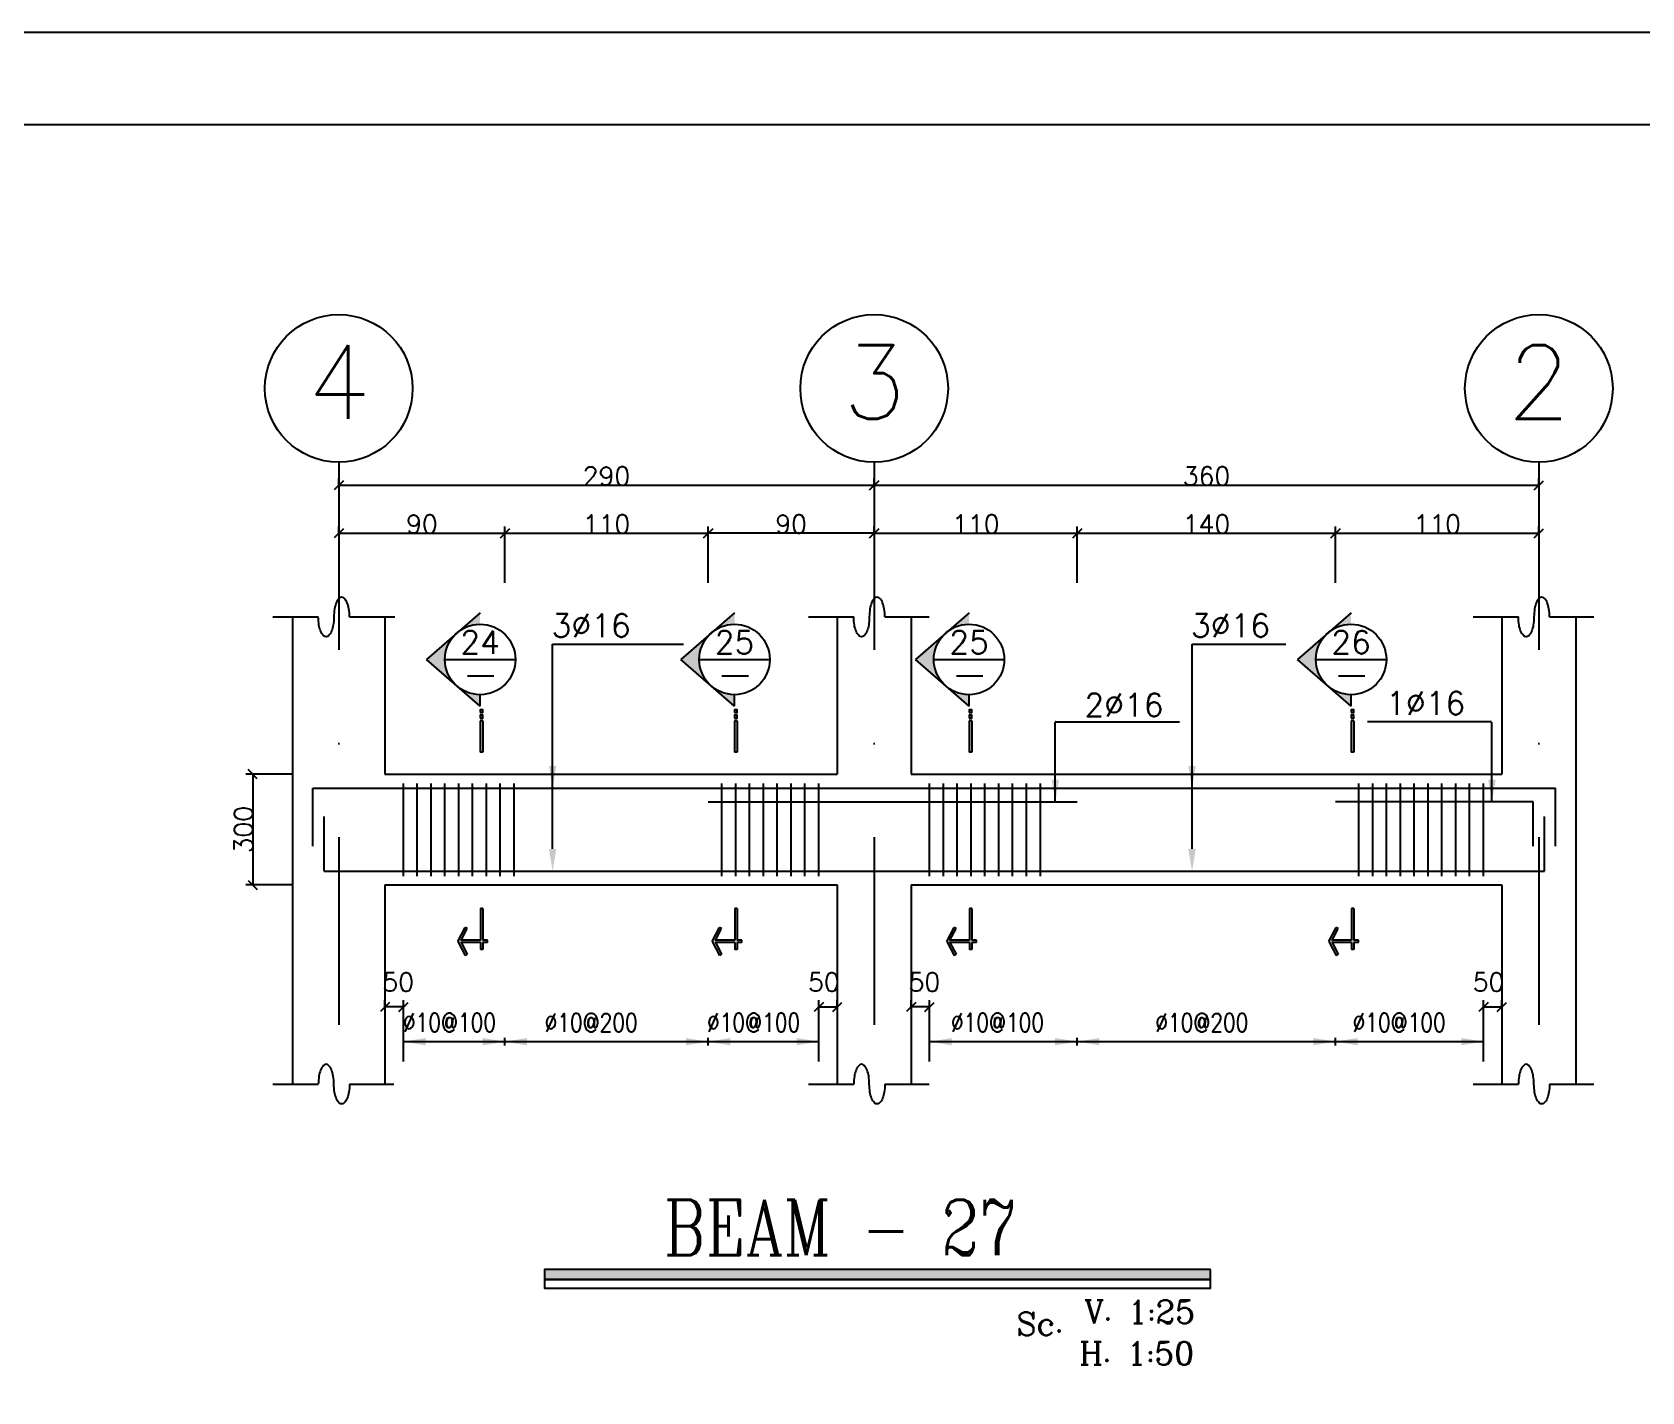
# Model space of a CAD drawing. Header units: millimetres. Extents: x -231 to 30223, y -7037 to 7120.
# Drawn here: x 13939 to 15683, y -1638 to -165 of the extents above; entities that cross this region are included whole.
import ezdxf
from ezdxf.enums import TextEntityAlignment as Align

# ---------------------------------------------------------------- set-up
doc = ezdxf.new("R2010")
doc.units = ezdxf.units.MM
for name, pattern in [('CENTER', [2, 1.25, -0.25, 0.25, -0.25]), ('DASHDOTX2', [50.8, 25.4, -12.7, 0, -12.7]), ('DASHED', [0.75, 0.5, -0.25])]:
    doc.linetypes.add(name, pattern=pattern)
for name, color, linetype in [('2', 2, 'Continuous'), ('3', 3, 'Continuous'), ('44', 150, 'Continuous'), ('5', 7, 'Continuous'), ('ax', 1, 'DASHDOTX2'), ('AXE', 8, 'CENTER'), ('CADR', 2, 'Continuous'), ('COV', 4, 'Continuous'), ('DIM', 1, 'Continuous'), ('DST', 1, 'Continuous'), ('HAT', 4, 'Continuous'), ('KH', 3, 'Continuous'), ('STT', 6, 'Continuous'), ('TEX', 4, 'Continuous'), ('TX', 2, 'Continuous'), ('TX1', 3, 'Continuous')]:
    doc.layers.add(name, color=color, linetype=linetype)
doc.styles.add('RC2', font='ROMANC.SHX', dxfattribs={"height": 25})
doc.styles.add('RC5', font='ROMANC.SHX', dxfattribs={"height": 50})
doc.styles.add('ROMANS', font='romans.shx')
doc.dimstyles.new('SC25', dxfattribs={"dimscale": 0.1, "dimtxt": 200, "dimasz": 0.5, "dimexe": 75, "dimexo": 0, "dimgap": 0, "dimtad": 1, "dimdec": 0, "dimlfac": 2.5, "dimdsep": 46, "dimtxsty": 'ROMANS', "dimblk": 'TIC', "dimcen": 0, "dimclrd": 44, "dimclre": 13, "dimclrt": 62, "dimadec": 0, "dimazin": 0, "dimtfac": 0.925926, "dimtdec": 0, "dimtix": 1, "dimtmove": 2, "dimatfit": 3, "dimldrblk": 'TIC', "dimfxl": 1, "dimtolj": 1, "dimarcsym": 0})
doc.dimstyles.new('SC50', dxfattribs={"dimscale": 0.1, "dimtxt": 200, "dimasz": 0.5, "dimexe": 75, "dimexo": 0, "dimgap": 0, "dimtad": 1, "dimdec": 0, "dimlfac": 0.5, "dimdsep": 46, "dimtxsty": 'ROMANS', "dimblk": 'TIC', "dimcen": 0, "dimclrd": 44, "dimclre": 1, "dimclrt": 62, "dimadec": 0, "dimazin": 0, "dimtfac": 0.925926, "dimtdec": 0, "dimtix": 1, "dimtmove": 2, "dimatfit": 3, "dimldrblk": 'TIC', "dimfxl": 1, "dimtolj": 1, "dimarcsym": 0})

# ---------------------------------------------------------------- blocks, each defined once
blk = doc.blocks.new('A$C153339A4')
at = {"layer": 'DST'}
for p, q in [((0, 4), (450, 4)), ((110, 0), (110, 8)), ((110, 0), (110, 8)), ((110, 0), (110, 8)), ((110, 0), (110, 8)), ((330, 0), (330, 8)), ((330, 0), (330, 8)), ((330, 0), (330, 8)), ((330, 0), (330, 8)), ((570, 4), (1170, 4)), ((730, 0), (730, 8)), ((730, 0), (730, 8)), ((730, 0), (730, 8)), ((730, 0), (730, 8)), ((1009.8, 0), (1009.8, 8)), ((1009.8, 0), (1009.8, 8)), ((1009.8, 0), (1009.8, 8)), ((1009.8, 0), (1009.8, 8))]:
    blk.add_line(p, q, dxfattribs=at)
for points in [[(86, 8), (110, 4), (86, 0)], [(86, 8), (110, 4), (86, 0)], [(134, 8), (110, 4), (134, 0)], [(134, 8), (110, 4), (134, 0)], [(306, 8), (330, 4), (306, 0)], [(306, 8), (330, 4), (306, 0)], [(354, 8), (330, 4), (354, 0)], [(354, 8), (330, 4), (354, 0)], [(706, 8), (730, 4), (706, 0)], [(706, 8), (730, 4), (706, 0)], [(754, 8), (730, 4), (754, 0)], [(754, 8), (730, 4), (754, 0)], [(985.8, 8), (1009.8, 4), (985.8, 0)], [(985.8, 8), (1009.8, 4), (985.8, 0)], [(1033.8, 8), (1009.8, 4), (1033.8, 0)], [(1033.8, 8), (1009.8, 4), (1033.8, 0)]]:
    blk.add_solid(points, dxfattribs=at)
at = {"layer": 'TX1', "style": 'ROMANS', "width": 0.8}
for s, p in [('%%c10@100', (-0.5, 14.7)), ('%%c10@200', (153, 14.6)), ('%%c10@100', (329, 14.7)), ('%%c10@100', (593.2, 14.7)), ('%%c10@200', (814.6, 14.6)), ('%%c10@100', (1028.3, 14.7))]:
    blk.add_text(s, height=20, dxfattribs=at).set_placement(p)
blk = doc.blocks.new('TIC')
blk.add_line((-100, -100), (100, 100))
blk = doc.blocks.new('*D639')
at = {"layer": 'DIM', "color": 1, "lineweight": -2, "transparency": 16777216}
for p, q in [((14851.2, -655.9), (14851.2, -648.4)), ((15571.2, -655.9), (15571.2, -648.4))]:
    blk.add_line(p, q, dxfattribs=at)
at = {"layer": 'DIM', "color": 44, "lineweight": -2, "transparency": 16777216}
blk.add_line((14851.2, -655.9), (15571.1, -655.9), dxfattribs=at)
at = {"layer": 'DIM', "color": 44, "lineweight": -2, "transparency": 16777216, "xscale": 0.05, "yscale": 0.05, "zscale": 0.05, "rotation": 180}
blk.add_blockref('TIC', (14851.2, -655.9), dxfattribs=at)
at = {"layer": 'DIM', "color": 44, "lineweight": -2, "transparency": 16777216, "xscale": 0.05, "yscale": 0.05, "zscale": 0.05}
blk.add_blockref('TIC', (15571.2, -655.9), dxfattribs=at)
at = {"layer": 'DIM', "color": 62, "transparency": 16777216, "insert": (15211.2, -645.9), "char_height": 20, "attachment_point": 5, "style": 'ROMANS'}
blk.add_mtext('\\A1;360', dxfattribs=at)
blk = doc.blocks.new('*D640')
at = {"layer": 'DIM', "color": 1, "lineweight": -2, "transparency": 16777216}
for p, q in [((15071.2, -761.7), (15071.2, -700.4)), ((15351, -761.7), (15351, -700.4))]:
    blk.add_line(p, q, dxfattribs=at)
at = {"layer": 'DIM', "color": 44, "lineweight": -2, "transparency": 16777216}
blk.add_line((15071.2, -707.9), (15350.9, -707.9), dxfattribs=at)
at = {"layer": 'DIM', "color": 44, "lineweight": -2, "transparency": 16777216, "xscale": 0.05, "yscale": 0.05, "zscale": 0.05, "rotation": 180}
blk.add_blockref('TIC', (15071.2, -707.9), dxfattribs=at)
at = {"layer": 'DIM', "color": 44, "lineweight": -2, "transparency": 16777216, "xscale": 0.05, "yscale": 0.05, "zscale": 0.05}
blk.add_blockref('TIC', (15351, -707.9), dxfattribs=at)
at = {"layer": 'DIM', "color": 62, "transparency": 16777216, "insert": (15211.1, -697.9), "char_height": 20, "attachment_point": 5, "style": 'ROMANS'}
blk.add_mtext('\\A1;140', dxfattribs=at)
blk = doc.blocks.new('*D641')
at = {"layer": 'DIM', "color": 13, "lineweight": -2, "transparency": 16777216}
for p, q in [((14321.2, -1221.3), (14321.2, -1213.8)), ((14341.2, -1280.6), (14341.2, -1213.8))]:
    blk.add_line(p, q, dxfattribs=at)
at = {"layer": 'DIM', "color": 44, "lineweight": -2, "transparency": 16777216}
blk.add_line((14341.1, -1221.3), (14321.2, -1221.3), dxfattribs=at)
at = {"layer": 'DIM', "color": 44, "lineweight": -2, "transparency": 16777216, "xscale": 0.05, "yscale": 0.05, "zscale": 0.05, "rotation": 180}
blk.add_blockref('TIC', (14321.2, -1221.3), dxfattribs=at)
at = {"layer": 'DIM', "color": 44, "lineweight": -2, "transparency": 16777216, "xscale": 0.05, "yscale": 0.05, "zscale": 0.05}
blk.add_blockref('TIC', (14341.2, -1221.3), dxfattribs=at)
at = {"layer": 'DIM', "color": 62, "transparency": 16777216, "insert": (14335.6, -1194.3), "char_height": 20, "attachment_point": 5, "style": 'ROMANS'}
blk.add_mtext('\\A1;50', dxfattribs=at)
blk = doc.blocks.new('*D642')
at = {"layer": 'DIM', "color": 13, "lineweight": -2, "transparency": 16777216}
for p, q in [((14791.2, -1280.6), (14791.2, -1213.8)), ((14811.2, -1221.3), (14811.2, -1213.8))]:
    blk.add_line(p, q, dxfattribs=at)
at = {"layer": 'DIM', "color": 44, "lineweight": -2, "transparency": 16777216}
blk.add_line((14791.2, -1221.3), (14811.1, -1221.3), dxfattribs=at)
at = {"layer": 'DIM', "color": 44, "lineweight": -2, "transparency": 16777216, "xscale": 0.05, "yscale": 0.05, "zscale": 0.05, "rotation": 180}
blk.add_blockref('TIC', (14791.2, -1221.3), dxfattribs=at)
at = {"layer": 'DIM', "color": 44, "lineweight": -2, "transparency": 16777216, "xscale": 0.05, "yscale": 0.05, "zscale": 0.05}
blk.add_blockref('TIC', (14811.2, -1221.3), dxfattribs=at)
at = {"layer": 'DIM', "color": 62, "transparency": 16777216, "insert": (14796.7, -1194.3), "char_height": 20, "attachment_point": 5, "style": 'ROMANS'}
blk.add_mtext('\\A1;50', dxfattribs=at)
blk = doc.blocks.new('*D643')
at = {"layer": 'DIM', "color": 13, "lineweight": -2, "transparency": 16777216}
for p, q in [((14891.2, -1221.3), (14891.2, -1213.8)), ((14911.2, -1280.6), (14911.2, -1213.8))]:
    blk.add_line(p, q, dxfattribs=at)
at = {"layer": 'DIM', "color": 44, "lineweight": -2, "transparency": 16777216}
blk.add_line((14911.1, -1221.3), (14891.2, -1221.3), dxfattribs=at)
at = {"layer": 'DIM', "color": 44, "lineweight": -2, "transparency": 16777216, "xscale": 0.05, "yscale": 0.05, "zscale": 0.05, "rotation": 180}
blk.add_blockref('TIC', (14891.2, -1221.3), dxfattribs=at)
at = {"layer": 'DIM', "color": 44, "lineweight": -2, "transparency": 16777216, "xscale": 0.05, "yscale": 0.05, "zscale": 0.05}
blk.add_blockref('TIC', (14911.2, -1221.3), dxfattribs=at)
at = {"layer": 'DIM', "color": 62, "transparency": 16777216, "insert": (14905.6, -1194.3), "char_height": 20, "attachment_point": 5, "style": 'ROMANS'}
blk.add_mtext('\\A1;50', dxfattribs=at)
blk = doc.blocks.new('*D644')
at = {"layer": 'DIM', "color": 1, "lineweight": -2, "transparency": 16777216}
for p, q in [((14451.2, -707.9), (14451.2, -700.4)), ((14671.2, -761.7), (14671.2, -700.4))]:
    blk.add_line(p, q, dxfattribs=at)
at = {"layer": 'DIM', "color": 44, "lineweight": -2, "transparency": 16777216}
blk.add_line((14451.2, -707.9), (14671.1, -707.9), dxfattribs=at)
at = {"layer": 'DIM', "color": 44, "lineweight": -2, "transparency": 16777216, "xscale": 0.05, "yscale": 0.05, "zscale": 0.05, "rotation": 180}
blk.add_blockref('TIC', (14451.2, -707.9), dxfattribs=at)
at = {"layer": 'DIM', "color": 44, "lineweight": -2, "transparency": 16777216, "xscale": 0.05, "yscale": 0.05, "zscale": 0.05}
blk.add_blockref('TIC', (14671.2, -707.9), dxfattribs=at)
at = {"layer": 'DIM', "color": 62, "transparency": 16777216, "insert": (14561.2, -697.9), "char_height": 20, "attachment_point": 5, "style": 'ROMANS'}
blk.add_mtext('\\A1;110', dxfattribs=at)
blk = doc.blocks.new('*D645')
at = {"layer": 'DIM', "color": 1, "lineweight": -2, "transparency": 16777216}
for p, q in [((14271.2, -655.9), (14271.2, -648.4)), ((14851.2, -655.9), (14851.2, -648.4))]:
    blk.add_line(p, q, dxfattribs=at)
at = {"layer": 'DIM', "color": 44, "lineweight": -2, "transparency": 16777216}
blk.add_line((14271.2, -655.9), (14851.1, -655.9), dxfattribs=at)
at = {"layer": 'DIM', "color": 44, "lineweight": -2, "transparency": 16777216, "xscale": 0.05, "yscale": 0.05, "zscale": 0.05, "rotation": 180}
blk.add_blockref('TIC', (14271.2, -655.9), dxfattribs=at)
at = {"layer": 'DIM', "color": 44, "lineweight": -2, "transparency": 16777216, "xscale": 0.05, "yscale": 0.05, "zscale": 0.05}
blk.add_blockref('TIC', (14851.2, -655.9), dxfattribs=at)
at = {"layer": 'DIM', "color": 62, "transparency": 16777216, "insert": (14561.2, -645.9), "char_height": 20, "attachment_point": 5, "style": 'ROMANS'}
blk.add_mtext('\\A1;290', dxfattribs=at)
blk = doc.blocks.new('EEE')
at = {"layer": '5'}
h = blk.add_hatch(color=256, dxfattribs=at)
h.paths.add_polyline_path([(-25.1, 28.8), (-58.1, 0), (-25.1, -28.8, -0.454846)])
h.paths.add_polyline_path([(-25.1, -28.8), (0, -50.6), (0, -38.2, -0.181206)])
h.paths.add_polyline_path([(0, 38.2), (0, 50.6), (-25.1, 28.8, -0.181206)])
h = blk.add_hatch(color=256, dxfattribs=at)
h.paths.add_polyline_path([(2.9, -57.6), (2.9, -54.7), (0, -54.7), (0, -57.6)])
h.paths.add_polyline_path([(0, -63.5), (2.9, -63.5), (2.9, -60.5), (0, -60.5)])
h.paths.add_polyline_path([(2.9, -66.4), (0, -66.4), (0, -100.6), (2.9, -100.6)])
blk.add_hatch(color=256, dxfattribs=at).paths.add_polyline_path([(0.4, -306.8), (0.4, -314.3), (2.9, -314.3), (2.9, -306.8), (8, -306.8), (8, -304.3), (2.9, -304.3), (2.9, -270), (0.4, -270), (0.4, -304.3), (-20.7, -304.3), (-14.1, -291.7), (-16.3, -290.5), (-24.2, -305.6), (-16.3, -320.7), (-14.1, -319.5), (-20.7, -306.8)])
at = {"layer": '2'}
for p, q in [((0, 50.6), (-58.1, 0)), ((0, -50.6), (-58.1, 0)), ((-38.2, 0), (38.2, 0)), ((0, -50.6), (0, -38.2)), ((2.9, -66.4), (0, -66.4)), ((0, -66.4), (0, -100.6)), ((2.9, -66.4), (2.9, -100.6)), ((2.9, -100.6), (0, -100.6)), ((2.9, -270), (0.4, -270)), ((-24.2, -305.6), (-16.3, -290.5)), ((-14.1, -291.7), (-16.3, -290.5)), ((-24.2, -305.6), (-16.3, -320.7)), ((8, -306.8), (8, -304.3)), ((-14.1, -319.5), (-16.3, -320.7)), ((2.9, -314.3), (0.4, -314.3))]:
    blk.add_line(p, q, dxfattribs=at)
for points in [[(0, -57.6), (2.9, -57.6), (2.9, -54.7), (0, -54.7)], [(0, -63.5), (2.9, -63.5), (2.9, -60.5), (0, -60.5)]]:
    blk.add_lwpolyline(points, close=True, dxfattribs=at)
for points in [[(0.4, -270), (0.4, -304.3)], [(2.9, -270), (2.9, -304.3)], [(0.4, -304.3), (-20.7, -304.3), (-14.1, -291.7)], [(0.4, -306.8), (-20.7, -306.8), (-14.1, -319.5)], [(0.4, -306.8), (0.4, -314.3)], [(8, -304.3), (2.9, -304.3)], [(8, -306.8), (2.9, -306.8)], [(2.9, -306.8), (2.9, -314.3)]]:
    blk.add_lwpolyline(points, dxfattribs=at)
blk.add_circle((0, 0), 38.2, dxfattribs=at)
at = {"layer": '3'}
blk.add_line((-13.7, -17.7), (15, -17.7), dxfattribs=at)
at = {"layer": 'TX1', "style": 'ROMANS'}
blk.add_attdef('B', text='', height=25, dxfattribs=at).set_placement((0, 18.7), align=Align.MIDDLE_CENTER)
blk = doc.blocks.new('*D646')
at = {"layer": 'DIM', "color": 13, "lineweight": -2, "transparency": 16777216}
for p, q in [((14221.9, -969.1), (14170.4, -969.1)), ((14221.9, -1089.1), (14170.4, -1089.1))]:
    blk.add_line(p, q, dxfattribs=at)
at = {"layer": 'DIM', "color": 44, "lineweight": -2, "transparency": 16777216}
blk.add_line((14177.9, -969.1), (14177.9, -1089), dxfattribs=at)
at = {"layer": 'DIM', "color": 44, "lineweight": -2, "transparency": 16777216, "xscale": 0.05, "yscale": 0.05, "zscale": 0.05}
for p, rotation in [((14177.9, -969.1), 90), ((14177.9, -1089.1), 270)]:
    blk.add_blockref('TIC', p, dxfattribs=dict(at, rotation=rotation))
at = {"layer": 'DIM', "color": 62, "transparency": 16777216, "insert": (14167.9, -1029.1), "char_height": 20, "attachment_point": 5, "rotation": 90, "style": 'ROMANS'}
blk.add_mtext('\\A1;300', dxfattribs=at)
blk = doc.blocks.new('*D647')
at = {"layer": 'DIM', "color": 1, "lineweight": -2, "transparency": 16777216}
for p, q in [((14271.2, -707.9), (14271.2, -700.4)), ((14451.2, -761.7), (14451.2, -700.4))]:
    blk.add_line(p, q, dxfattribs=at)
at = {"layer": 'DIM', "color": 44, "lineweight": -2, "transparency": 16777216}
blk.add_line((14271.2, -707.9), (14451.1, -707.9), dxfattribs=at)
at = {"layer": 'DIM', "color": 44, "lineweight": -2, "transparency": 16777216, "xscale": 0.05, "yscale": 0.05, "zscale": 0.05, "rotation": 180}
blk.add_blockref('TIC', (14271.2, -707.9), dxfattribs=at)
at = {"layer": 'DIM', "color": 44, "lineweight": -2, "transparency": 16777216, "xscale": 0.05, "yscale": 0.05, "zscale": 0.05}
blk.add_blockref('TIC', (14451.2, -707.9), dxfattribs=at)
at = {"layer": 'DIM', "color": 62, "transparency": 16777216, "insert": (14361.2, -697.9), "char_height": 20, "attachment_point": 5, "style": 'ROMANS'}
blk.add_mtext('\\A1;90', dxfattribs=at)
blk = doc.blocks.new('*D648')
at = {"layer": 'DIM', "color": 1, "lineweight": -2, "transparency": 16777216}
for p, q in [((14851.2, -707.9), (14851.2, -700.4)), ((15071.2, -761.7), (15071.2, -700.4))]:
    blk.add_line(p, q, dxfattribs=at)
at = {"layer": 'DIM', "color": 44, "lineweight": -2, "transparency": 16777216}
blk.add_line((14851.2, -707.9), (15071.1, -707.9), dxfattribs=at)
at = {"layer": 'DIM', "color": 44, "lineweight": -2, "transparency": 16777216, "xscale": 0.05, "yscale": 0.05, "zscale": 0.05, "rotation": 180}
blk.add_blockref('TIC', (14851.2, -707.9), dxfattribs=at)
at = {"layer": 'DIM', "color": 44, "lineweight": -2, "transparency": 16777216, "xscale": 0.05, "yscale": 0.05, "zscale": 0.05}
blk.add_blockref('TIC', (15071.2, -707.9), dxfattribs=at)
at = {"layer": 'DIM', "color": 62, "transparency": 16777216, "insert": (14961.2, -697.9), "char_height": 20, "attachment_point": 5, "style": 'ROMANS'}
blk.add_mtext('\\A1;110', dxfattribs=at)
blk = doc.blocks.new('*D649')
at = {"layer": 'DIM', "color": 1, "lineweight": -2, "transparency": 16777216}
for p, q in [((14671.2, -761.7), (14671.2, -700.4)), ((14851.2, -707.9), (14851.2, -700.4))]:
    blk.add_line(p, q, dxfattribs=at)
at = {"layer": 'DIM', "color": 44, "lineweight": -2, "transparency": 16777216}
blk.add_line((14851.1, -707.9), (14671.2, -707.9), dxfattribs=at)
at = {"layer": 'DIM', "color": 44, "lineweight": -2, "transparency": 16777216, "xscale": 0.05, "yscale": 0.05, "zscale": 0.05, "rotation": 180}
blk.add_blockref('TIC', (14671.2, -707.9), dxfattribs=at)
at = {"layer": 'DIM', "color": 44, "lineweight": -2, "transparency": 16777216, "xscale": 0.05, "yscale": 0.05, "zscale": 0.05}
blk.add_blockref('TIC', (14851.2, -707.9), dxfattribs=at)
at = {"layer": 'DIM', "color": 62, "transparency": 16777216, "insert": (14761.2, -697.9), "char_height": 20, "attachment_point": 5, "style": 'ROMANS'}
blk.add_mtext('\\A1;90', dxfattribs=at)
blk = doc.blocks.new('*D650')
at = {"layer": 'DIM', "color": 13, "lineweight": -2, "transparency": 16777216}
for p, q in [((15511.2, -1280.6), (15511.2, -1213.8)), ((15531.2, -1221.3), (15531.2, -1213.8))]:
    blk.add_line(p, q, dxfattribs=at)
at = {"layer": 'DIM', "color": 44, "lineweight": -2, "transparency": 16777216}
blk.add_line((15511.2, -1221.3), (15531.1, -1221.3), dxfattribs=at)
at = {"layer": 'DIM', "color": 44, "lineweight": -2, "transparency": 16777216, "xscale": 0.05, "yscale": 0.05, "zscale": 0.05, "rotation": 180}
blk.add_blockref('TIC', (15511.2, -1221.3), dxfattribs=at)
at = {"layer": 'DIM', "color": 44, "lineweight": -2, "transparency": 16777216, "xscale": 0.05, "yscale": 0.05, "zscale": 0.05}
blk.add_blockref('TIC', (15531.2, -1221.3), dxfattribs=at)
at = {"layer": 'DIM', "color": 62, "transparency": 16777216, "insert": (15516.7, -1194.3), "char_height": 20, "attachment_point": 5, "style": 'ROMANS'}
blk.add_mtext('\\A1;50', dxfattribs=at)
blk = doc.blocks.new('*D772')
at = {"layer": 'DIM', "color": 1, "lineweight": -2, "transparency": 16777216}
for p, q in [((15351, -761.7), (15351, -700.4)), ((15571.2, -708.8), (15571.2, -700.4))]:
    blk.add_line(p, q, dxfattribs=at)
at = {"layer": 'DIM', "color": 44, "lineweight": -2, "transparency": 16777216}
blk.add_line((15351, -707.9), (15571.1, -707.9), dxfattribs=at)
at = {"layer": 'DIM', "color": 44, "lineweight": -2, "transparency": 16777216, "xscale": 0.05, "yscale": 0.05, "zscale": 0.05, "rotation": 180}
blk.add_blockref('TIC', (15351, -707.9), dxfattribs=at)
at = {"layer": 'DIM', "color": 44, "lineweight": -2, "transparency": 16777216, "xscale": 0.05, "yscale": 0.05, "zscale": 0.05}
blk.add_blockref('TIC', (15571.2, -707.9), dxfattribs=at)
at = {"layer": 'DIM', "color": 62, "transparency": 16777216, "insert": (15461.1, -697.9), "char_height": 20, "attachment_point": 5, "style": 'ROMANS'}
blk.add_mtext('\\A1;110', dxfattribs=at)

msp = doc.modelspace()

# ---------------------------------------------------------------- linework, layer by layer
at = {"layer": '2'}
for centre in [(14271.159539, -550.855291), (14851.159539, -550.855291), (15571.159539, -550.855291)]:
    msp.add_circle(centre, 80, dxfattribs=at)
at = {"layer": '3'}
for points in [[(15215.306606, -1505.892694), (14493.947392, -1505.892694), (14493.947392, -1516.554095), (15215.306606, -1516.554095)], [(15215.306606, -1516.554095), (14493.947392, -1516.554095), (14493.947392, -1526.149352), (15215.306606, -1526.149352)]]:
    msp.add_lwpolyline(points, close=True, dxfattribs=at)
msp.add_trace([(14493.947392, -1505.892694), (14493.947392, -1516.554095), (15215.306606, -1505.892694), (15215.306606, -1516.554095)], dxfattribs=at)
at = {"layer": 'ax', "ltscale": 8}
for p, q in [((14271.159539, -630.855291), (14271.159539, -1324.803237)), ((14851.159539, -630.855291), (14851.159539, -1324.803237)), ((15571.159539, -630.855291), (15571.159539, -1324.803237))]:
    msp.add_line(p, q, dxfattribs=at)
at = {"layer": 'CADR', "color": 15}
msp.add_lwpolyline([(17672.062068, -164.718698), (17672.062068, -6104.718698), (9262.062068, -6104.718698), (9262.062068, -164.718698), (17672.062068, -164.718698)], dxfattribs=at)
at = {"layer": 'CADR'}
msp.add_lwpolyline([(17572.062068, -264.718698), (17572.062068, -6004.718698), (9462.062068, -6004.718698), (9462.062068, -264.718698)], close=True, dxfattribs=at)
at = {"layer": 'COV'}
for p, q in [((14221.159539, -798.579865), (14221.159539, -1304.987549)), ((14321.159539, -798.579865), (14321.159539, -969.061271)), ((14811.159539, -798.579865), (14811.159539, -969.061271)), ((14891.159539, -798.579865), (14891.159539, -969.061271)), ((15531.159539, -798.579865), (15531.159539, -969.061271)), ((15611.159539, -798.579865), (15611.159539, -1089.061271)), ((14321.159539, -969.061271), (14811.159539, -969.061271)), ((14891.159539, -969.061271), (15531.159539, -969.061271)), ((14321.159539, -1089.061271), (14321.159539, -1304.987549)), ((14321.159539, -1089.061271), (14811.159539, -1089.061271)), ((14811.159539, -1089.061271), (14811.159539, -1304.987549)), ((14891.159539, -1089.061271), (15531.159539, -1089.061271)), ((14891.159539, -1089.061271), (14891.159539, -1304.987549)), ((15531.159539, -1089.061271), (15531.159539, -1304.987549)), ((15611.159539, -1089.061271), (15611.159539, -1304.987549))]:
    msp.add_line(p, q, dxfattribs=at)
at = {"layer": 'DST'}
for p, q in [((14199.886539, -798.579865), (14248.986879, -798.579865)), ((14282.803689, -798.579865), (14331.904029, -798.579865)), ((14779.886539, -798.579865), (14828.986879, -798.579865)), ((14862.803689, -798.579865), (14910.845972, -798.579865)), ((15499.886539, -798.579865), (15548.986879, -798.579865)), ((15582.803689, -798.579865), (15630.845972, -798.579865)), ((14502.808876, -827.925986), (14644.635479, -827.925986)), ((14502.808876, -984.061271), (14502.808876, -827.925986)), ((15195.477748, -827.925986), (15296.918368, -827.925986)), ((15195.477748, -984.061271), (15195.477748, -827.925986)), ((14502.808876, -1050.061271), (14502.808876, -905.993628)), ((15195.477748, -1050.061271), (15195.477748, -905.993628)), ((15047.375878, -999.061271), (15047.375878, -912.581192)), ((15047.875878, -912.081192), (15182.004126, -912.081192)), ((15519.847655, -912.081192), (15385.719408, -912.081192)), ((15520.347655, -999.061271), (15520.347655, -912.581192)), ((14341.159539, -1262.920134), (14341.159539, -1254.920134)), ((14791.159539, -1262.920134), (14791.159539, -1254.920134)), ((14911.159539, -1262.920134), (14911.159539, -1254.920134)), ((15511.159539, -1262.920134), (15511.159539, -1254.920134)), ((15511.159539, -1262.920134), (15511.159539, -1254.920134)), ((14199.886539, -1304.987549), (14248.986879, -1304.987549)), ((14282.803689, -1304.987549), (14330.845972, -1304.987549)), ((14779.886539, -1304.987549), (14828.986879, -1304.987549)), ((14862.803689, -1304.987549), (14910.845972, -1304.987549)), ((15499.886539, -1304.987549), (15548.986879, -1304.987549)), ((15582.803689, -1304.987549), (15630.845972, -1304.987549))]:
    msp.add_line(p, q, dxfattribs=at)
for points in [[(14282.803689, -798.579865, 0.0403680359), (14282.094049, -789.804557, 0.0533262152), (14280.327511, -783.369956, 0.0964678183), (14277.058246, -778.23366, 0.2057382443), (14274.349487, -777.069806, 0.2057382443), (14271.640728, -778.23366, 0.0964678183), (14268.371463, -783.369956, 0.0533262152), (14266.604925, -789.804557, 0.0403680359), (14265.895284, -798.579865, 0.0403680359)], [(14862.803689, -798.579865, 0.0403680359), (14862.094049, -789.804557, 0.0533262152), (14860.327511, -783.369956, 0.0964678183), (14857.058246, -778.23366, 0.2057382443), (14854.349487, -777.069806, 0.2057382443), (14851.640728, -778.23366, 0.0964678183), (14848.371463, -783.369956, 0.0533262152), (14846.604925, -789.804557, 0.0403680359), (14845.895284, -798.579865, 0.0403680359)], [(15582.803689, -798.579865, 0.0403680359), (15582.094049, -789.804557, 0.0533262152), (15580.327511, -783.369956, 0.0964678183), (15577.058246, -778.23366, 0.2057382443), (15574.349487, -777.069806, 0.2057382443), (15571.640728, -778.23366, 0.0964678183), (15568.371463, -783.369956, 0.0533262152), (15566.604925, -789.804557, 0.0403680359), (15565.895284, -798.579865, 0.0403680359)], [(14265.895284, -798.579865, -0.0403680359), (14265.185644, -807.355172, -0.0533262152), (14263.419106, -813.789774, -0.0964678183), (14260.149841, -818.92607, -0.2057382443), (14257.441082, -820.089924, -0.2057382443), (14254.732323, -818.92607, -0.0964678183), (14251.463058, -813.789774, -0.0533262152), (14249.69652, -807.355172, -0.0403680359), (14248.986879, -798.579865, -0.0403680359)], [(14845.895284, -798.579865, -0.0403680359), (14845.185644, -807.355172, -0.0533262152), (14843.419106, -813.789774, -0.0964678183), (14840.149841, -818.92607, -0.2057382443), (14837.441082, -820.089924, -0.2057382443), (14834.732323, -818.92607, -0.0964678183), (14831.463058, -813.789774, -0.0533262152), (14829.69652, -807.355172, -0.0403680359), (14828.986879, -798.579865, -0.0403680359)], [(15565.895284, -798.579865, -0.0403680359), (15565.185644, -807.355172, -0.0533262152), (15563.419106, -813.789774, -0.0964678183), (15560.149841, -818.92607, -0.2057382443), (15557.441082, -820.089924, -0.2057382443), (15554.732323, -818.92607, -0.0964678183), (15551.463058, -813.789774, -0.0533262152), (15549.69652, -807.355172, -0.0403680359), (15548.986879, -798.579865, -0.0403680359)], [(14265.895284, -1304.987549, 0.0403680359), (14265.185644, -1296.212241, 0.0533262152), (14263.419106, -1289.77764, 0.0964678183), (14260.149841, -1284.641344, 0.2057382443), (14257.441082, -1283.47749, 0.2057382443), (14254.732323, -1284.641344, 0.0964678183), (14251.463058, -1289.77764, 0.0533262152), (14249.69652, -1296.212241, 0.0403680359), (14248.986879, -1304.987549, 0.0403680359)], [(14845.895284, -1304.987549, 0.0403680359), (14845.185644, -1296.212241, 0.0533262152), (14843.419106, -1289.77764, 0.0964678183), (14840.149841, -1284.641344, 0.2057382443), (14837.441082, -1283.47749, 0.2057382443), (14834.732323, -1284.641344, 0.0964678183), (14831.463058, -1289.77764, 0.0533262152), (14829.69652, -1296.212241, 0.0403680359), (14828.986879, -1304.987549, 0.0403680359)], [(15565.895284, -1304.987549, 0.0403680359), (15565.185644, -1296.212241, 0.0533262152), (15563.419106, -1289.77764, 0.0964678183), (15560.149841, -1284.641344, 0.2057382443), (15557.441082, -1283.47749, 0.2057382443), (15554.732323, -1284.641344, 0.0964678183), (15551.463058, -1289.77764, 0.0533262152), (15549.69652, -1296.212241, 0.0403680359), (15548.986879, -1304.987549, 0.0403680359)], [(14282.803689, -1304.987549, -0.0403680359), (14282.094049, -1313.762857, -0.0533262152), (14280.327511, -1320.197458, -0.0964678183), (14277.058246, -1325.333754, -0.2057382443), (14274.349487, -1326.497608, -0.2057382443), (14271.640728, -1325.333754, -0.0964678183), (14268.371463, -1320.197458, -0.0533262152), (14266.604925, -1313.762857, -0.0403680359), (14265.895284, -1304.987549, -0.0403680359)], [(14862.803689, -1304.987549, -0.0403680359), (14862.094049, -1313.762857, -0.0533262152), (14860.327511, -1320.197458, -0.0964678183), (14857.058246, -1325.333754, -0.2057382443), (14854.349487, -1326.497608, -0.2057382443), (14851.640728, -1325.333754, -0.0964678183), (14848.371463, -1320.197458, -0.0533262152), (14846.604925, -1313.762857, -0.0403680359), (14845.895284, -1304.987549, -0.0403680359)], [(15582.803689, -1304.987549, -0.0403680359), (15582.094049, -1313.762857, -0.0533262152), (15580.327511, -1320.197458, -0.0964678183), (15577.058246, -1325.333754, -0.2057382443), (15574.349487, -1326.497608, -0.2057382443), (15571.640728, -1325.333754, -0.0964678183), (15568.371463, -1320.197458, -0.0533262152), (15566.604925, -1313.762857, -0.0403680359), (15565.895284, -1304.987549, -0.0403680359)]]:
    msp.add_lwpolyline(points, format="xyb", dxfattribs=at)
msp.add_arc((15047.875878, -912.581192), 0.5, 90, 180, dxfattribs=at)
for points in [[(14498.808876, -960.061271), (14502.808876, -984.061271), (14506.808876, -960.061271)], [(15043.375878, -975.061271), (15047.375878, -999.061271), (15051.375878, -975.061271)], [(15191.477748, -960.061271), (15195.477748, -984.061271), (15199.477748, -960.061271)], [(15524.347655, -975.061271), (15520.347655, -999.061271), (15516.347655, -975.061271)], [(14498.808876, -1050.061271), (14502.808876, -1074.061271), (14506.808876, -1050.061271)], [(15191.477748, -1050.061271), (15195.477748, -1074.061271), (15199.477748, -1050.061271)], [(14365.159539, -1254.920134), (14341.159539, -1258.920134), (14365.159539, -1262.920134)], [(14767.159539, -1254.920134), (14791.159539, -1258.920134), (14767.159539, -1262.920134)], [(14935.159539, -1254.920134), (14911.159539, -1258.920134), (14935.159539, -1262.920134)], [(15487.159539, -1254.920134), (15511.159539, -1258.920134), (15487.159539, -1262.920134)], [(15487.159539, -1254.920134), (15511.159539, -1258.920134), (15487.159539, -1262.920134)]]:
    msp.add_solid(points, dxfattribs=at)
at = {"layer": 'KH'}
for p, q in [((14341.159539, -1079.58809), (14341.159539, -979.061271)), ((14356.159539, -1079.58809), (14356.159539, -979.061271)), ((14371.159539, -1079.58809), (14371.159539, -979.061271)), ((14386.159539, -1079.58809), (14386.159539, -979.061271)), ((14401.159539, -1079.58809), (14401.159539, -979.061271)), ((14416.159539, -1079.58809), (14416.159539, -979.061271)), ((14431.159539, -1079.58809), (14431.159539, -979.061271)), ((14446.159539, -1079.58809), (14446.159539, -979.061271)), ((14461.159539, -1079.58809), (14461.159539, -979.061271)), ((14686.159539, -1079.58809), (14686.159539, -979.061271)), ((14701.159539, -1079.58809), (14701.159539, -979.061271)), ((14716.159539, -1079.58809), (14716.159539, -979.061271)), ((14731.159539, -1079.58809), (14731.159539, -979.061271)), ((14746.159539, -1079.58809), (14746.159539, -979.061271)), ((14761.159539, -1079.58809), (14761.159539, -979.061271)), ((14776.159539, -1079.58809), (14776.159539, -979.061271)), ((14791.159539, -1079.58809), (14791.159539, -979.061271)), ((14911.159539, -1079.58809), (14911.159539, -979.061271)), ((14926.159539, -1079.58809), (14926.159539, -979.061271)), ((14941.159539, -1079.58809), (14941.159539, -979.061271)), ((14956.159539, -1079.58809), (14956.159539, -979.061271)), ((14971.159539, -1079.58809), (14971.159539, -979.061271)), ((14986.159539, -1079.58809), (14986.159539, -979.061271)), ((15001.159539, -1079.58809), (15001.159539, -979.061271)), ((15001.159539, -1079.58809), (15001.159539, -979.061271)), ((15016.159539, -1079.58809), (15016.159539, -979.061271)), ((15031.159539, -1079.58809), (15031.159539, -979.061271)), ((15376.159539, -1079.58809), (15376.159539, -979.061271)), ((15391.159539, -1079.58809), (15391.159539, -979.061271)), ((15406.159539, -1079.58809), (15406.159539, -979.061271)), ((15421.159539, -1079.58809), (15421.159539, -979.061271)), ((15436.159539, -1079.58809), (15436.159539, -979.061271)), ((15451.159539, -1079.58809), (15451.159539, -979.061271)), ((15466.159539, -1079.58809), (15466.159539, -979.061271)), ((15481.159539, -1079.58809), (15481.159539, -979.061271)), ((15496.159539, -1079.58809), (15496.159539, -979.061271)), ((15511.159539, -1079.58809), (15511.159539, -979.061271))]:
    msp.add_line(p, q, dxfattribs=at)
at = {"layer": 'STT'}
for p, q in [((14243.159539, -984.061271), (15589.159539, -984.061271)), ((14243.159539, -1046.870769), (14243.159539, -984.061271)), ((15589.159539, -1046.870769), (15589.159539, -984.061271)), ((14671.159539, -999.061271), (15071.159539, -999.061271)), ((15565.159539, -999.061271), (15350.975312, -999.061271)), ((15565.159539, -1046.870769), (15565.159539, -999.061271)), ((14255.159539, -1074.061271), (14255.159539, -1014.690867)), ((15577.159539, -1074.061271), (15577.159539, -1014.690867)), ((14255.159539, -1074.061271), (15577.159539, -1074.061271))]:
    msp.add_line(p, q, dxfattribs=at)

# ---------------------------------------------------------------- block references
at = {"layer": 'AXE', "color": 190, "linetype": 'DASHED'}
msp.add_blockref('A$C153339A4', (14341.159763, -1262.920097), dxfattribs=at)
at = {"layer": 'HAT'}
for p, values in [((14424.311951, -844.65749), {'B': '24'}), ((14699.845607, -844.65749), {'B': '25'}), ((14953.929654, -844.65749), {'B': '25'}), ((15367.804211, -844.65749), {'B': '26'})]:
    msp.add_blockref('EEE', p, dxfattribs=at).add_auto_attribs(values)

# ---------------------------------------------------------------- texts
at = {"layer": '44', "style": 'RC5', "width": 0.8}
msp.add_text('BEAM - 27', height=60, dxfattribs=at).set_placement((14623.321268, -1490.268096))
at = {"layer": 'TEX', "color": 2, "style": 'RC2'}
for s, p in [('V. 1:25', (15078.712558, -1564.27117)), ('Sc. ', (15005.350435, -1577.271559)), ('H. 1:50', (15073.316214, -1609.149082))]:
    msp.add_text(s, height=25, dxfattribs=at).set_placement(p)
at = {"layer": 'TX', "style": 'ROMANS'}
for s, p in [('4', (14271.159539, -543.9833)), ('3', (14851.159539, -543.9833)), ('2', (15571.159539, -543.9833))]:
    msp.add_text(s, height=80, dxfattribs=at).set_placement(p, align=Align.MIDDLE)
at = {"layer": 'TX1', "style": 'ROMANS'}
for s, p in [('3%%C16', (14501.711473, -820.338495)), ('3%%C16', (15194.380346, -820.338495)), ('2%%C16', (15078.897352, -906.409682)), ('1%%C16', (15405.690079, -904.493701))]:
    msp.add_text(s, height=25, dxfattribs=at).set_placement(p)

# ---------------------------------------------------------------- dimensions: what is measured, and where the dimension line sits
at = {"layer": 'DIM'}
for base, p1, p2, picture, middle in [((14851.159539, -655.855291), (14271.159539, -655.855291), (14851.159539, -655.855291), '*D645', (14561.159539, -645.855291)), ((15571.159539, -655.855291), (14851.159539, -655.855291), (15571.159539, -655.855291), '*D639', (15211.159539, -645.855291)), ((14451.159539, -707.933005), (14271.159539, -707.933005), (14451.159539, -761.749308), '*D647', (14361.159539, -697.933005)), ((14671.159539, -707.933005), (14451.159539, -707.933005), (14671.159539, -761.749308), '*D644', (14561.159539, -697.933005)), ((15071.159539, -707.933005), (14851.159539, -707.933005), (15071.159539, -761.749308), '*D648', (14961.159539, -697.933005)), ((15350.975312, -707.933005), (15071.159539, -761.749308), (15350.975312, -761.749308), '*D640', (15211.067426, -697.933005)), ((15571.159539, -707.933005), (15350.975312, -761.749308), (15571.159539, -708.845834), '*D772', (15461.067426, -697.933005))]:
    dim = msp.add_linear_dim(base=base, p1=p1, p2=p2, dimstyle='SC50', dxfattribs=at)
    dim.commit()
    dim.dimension.update_dxf_attribs({"geometry": picture, "text_midpoint": middle})
for base, p1, p2, angle, dimstyle, picture, middle in [((14671.159539, -707.933005), (14851.159539, -707.933005), (14671.159539, -761.749308), 180, 'SC50', '*D649', (14761.159539, -697.933005)), ((14177.884556, -1089.061271), (14221.884556, -969.061271), (14221.884556, -1089.061271), 90, 'SC25', '*D646', (14167.884556, -1029.061271))]:
    dim = msp.add_linear_dim(base=base, p1=p1, p2=p2, angle=angle, dimstyle=dimstyle, dxfattribs=at)
    dim.commit()
    dim.dimension.update_dxf_attribs({"geometry": picture, "text_midpoint": middle})
for base, p1, p2, picture, middle in [((14321.159539, -1221.315545), (14341.159539, -1280.64684), (14321.159539, -1221.315545), '*D641', (14335.635199, -1194.315545)), ((14891.159539, -1221.315545), (14911.159539, -1280.64684), (14891.159539, -1221.315545), '*D643', (14905.635199, -1194.315545))]:
    dim = msp.add_linear_dim(base=base, p1=p1, p2=p2, dimstyle='SC25', dxfattribs=at)
    dim.commit()
    dim.dimension.update_dxf_attribs({"geometry": picture, "text_midpoint": middle, "dimtype": 160})
for base, p1, p2, picture, middle in [((14811.159539, -1221.315545), (14791.159539, -1280.64684), (14811.159539, -1221.315545), '*D642', (14796.68388, -1194.315545)), ((15531.159539, -1221.315545), (15511.159539, -1280.64684), (15531.159539, -1221.315545), '*D650', (15516.68388, -1194.315545))]:
    dim = msp.add_linear_dim(base=base, p1=p1, p2=p2, angle=180, dimstyle='SC25', dxfattribs=at)
    dim.commit()
    dim.dimension.update_dxf_attribs({"geometry": picture, "text_midpoint": middle, "dimtype": 160})

doc.saveas('drawing.dxf')
